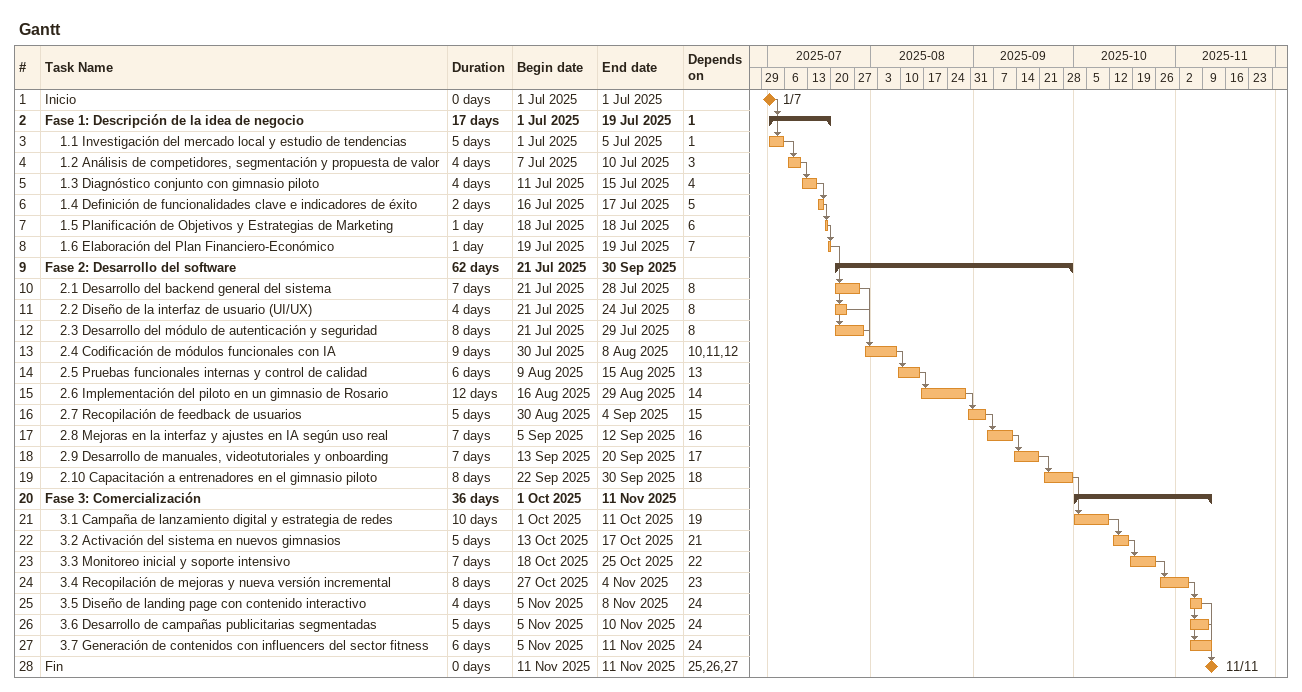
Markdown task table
Gantt

| ID | Level | Task | Duration | Start | Finish | Predecessors |
|---|---|---|---|---|---|---|
| 1 | 1 | Inicio | 0d | 2025-07-01 | 2025-07-01 |  |
| 2 | 1 | **Fase 1: Descripción de la idea de negocio** | 17d | 2025-07-01 | 2025-07-19 | 1 |
| 3 | 2 | 1.1 Investigación del mercado local y estudio de tendencias | 5d | 2025-07-01 | 2025-07-05 | 1 |
| 4 | 2 | 1.2 Análisis de competidores, segmentación y propuesta de valor | 4d | 2025-07-07 | 2025-07-10 | 3 |
| 5 | 2 | 1.3 Diagnóstico conjunto con gimnasio piloto | 4d | 2025-07-11 | 2025-07-15 | 4 |
| 6 | 2 | 1.4 Definición de funcionalidades clave e indicadores de éxito | 2d | 2025-07-16 | 2025-07-17 | 5 |
| 7 | 2 | 1.5 Planificación de Objetivos y Estrategias de Marketing | 1d | 2025-07-18 | 2025-07-18 | 6 |
| 8 | 2 | 1.6 Elaboración del Plan Financiero-Económico | 1d | 2025-07-19 | 2025-07-19 | 7 |
| 9 | 1 | **Fase 2: Desarrollo del software** | 62d | 2025-07-21 | 2025-09-30 |  |
| 10 | 2 | 2.1 Desarrollo del backend general del sistema | 7d | 2025-07-21 | 2025-07-28 | 8 |
| 11 | 2 | 2.2 Diseño de la interfaz de usuario (UI/UX) | 4d | 2025-07-21 | 2025-07-24 | 8 |
| 12 | 2 | 2.3 Desarrollo del módulo de autenticación y seguridad | 8d | 2025-07-21 | 2025-07-29 | 8 |
| 13 | 2 | 2.4 Codificación de módulos funcionales con IA | 9d | 2025-07-30 | 2025-08-08 | 10, 11, 12 |
| 14 | 2 | 2.5 Pruebas funcionales internas y control de calidad | 6d | 2025-08-09 | 2025-08-15 | 13 |
| 15 | 2 | 2.6 Implementación del piloto en un gimnasio de Rosario | 12d | 2025-08-16 | 2025-08-29 | 14 |
| 16 | 2 | 2.7 Recopilación de feedback de usuarios | 5d | 2025-08-30 | 2025-09-04 | 15 |
| 17 | 2 | 2.8 Mejoras en la interfaz y ajustes en IA según uso real | 7d | 2025-09-05 | 2025-09-12 | 16 |
| 18 | 2 | 2.9 Desarrollo de manuales, videotutoriales y onboarding | 7d | 2025-09-13 | 2025-09-20 | 17 |
| 19 | 2 | 2.10 Capacitación a entrenadores en el gimnasio piloto | 8d | 2025-09-22 | 2025-09-30 | 18 |
| 20 | 1 | **Fase 3: Comercialización** | 36d | 2025-10-01 | 2025-11-11 |  |
| 21 | 2 | 3.1 Campaña de lanzamiento digital y estrategia de redes | 10d | 2025-10-01 | 2025-10-11 | 19 |
| 22 | 2 | 3.2 Activación del sistema en nuevos gimnasios | 5d | 2025-10-13 | 2025-10-17 | 21 |
| 23 | 2 | 3.3 Monitoreo inicial y soporte intensivo | 7d | 2025-10-18 | 2025-10-25 | 22 |
| 24 | 2 | 3.4 Recopilación de mejoras y nueva versión incremental | 8d | 2025-10-27 | 2025-11-04 | 23 |
| 25 | 2 | 3.5 Diseño de landing page con contenido interactivo | 4d | 2025-11-05 | 2025-11-08 | 24 |
| 26 | 2 | 3.6 Desarrollo de campañas publicitarias segmentadas | 5d | 2025-11-05 | 2025-11-10 | 24 |
| 27 | 2 | 3.7 Generación de contenidos con influencers del sector fitness | 6d | 2025-11-05 | 2025-11-11 | 24 |
| 28 | 1 | Fin | 0d | 2025-11-11 | 2025-11-11 | 25, 26, 27 |
